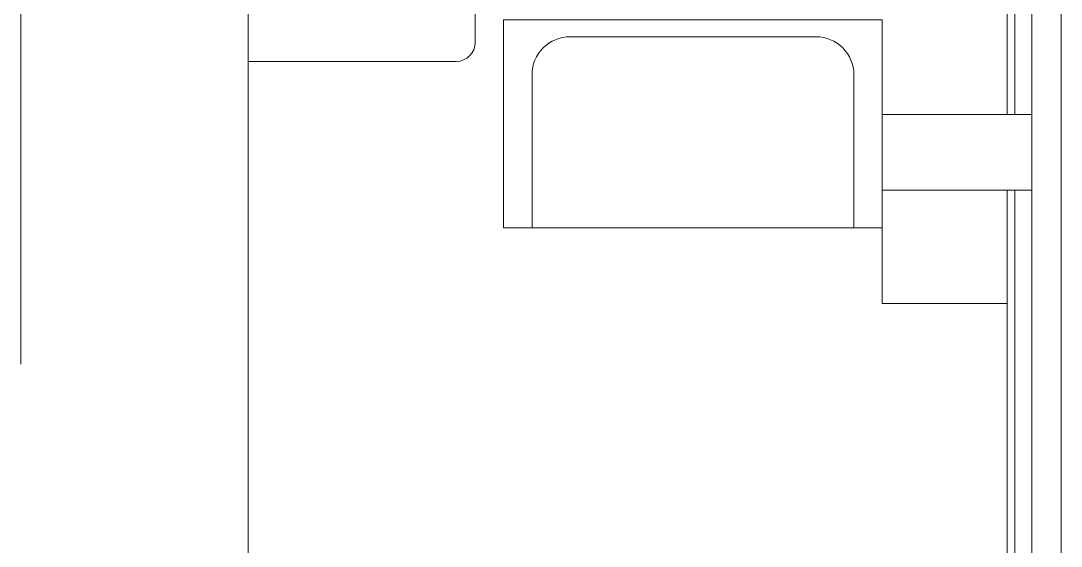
# Model space of a CAD drawing. Header units: millimetres. Extents: x -5 to 111, y -3 to 86.
# Drawn here: x 17.7125 to 17.9872, y 47.7309 to 47.8697 of the extents above; entities that cross this region are included whole.
import ezdxf

# ---------------------------------------------------------------- set-up
doc = ezdxf.new("R2010")
doc.units = ezdxf.units.MM
doc.linetypes.add('STRICHPUNKT2', pattern=[0.5, 0.25, -0.125, 0, -0.125])
doc.layers.add('A1I6----E-', color=3, linetype='Continuous', lineweight=25)

# ---------------------------------------------------------------- blocks, each defined once
blk = doc.blocks.new('Gruppe-403')
at = {"layer": 'A1I6----E-', "linetype": 'Continuous', "lineweight": 9}
for p, q in [((-32.82745, 5.3014), (-32.82745, 5.5914)), ((-32.82545, 5.3014), (-32.82545, 5.5914)), ((-32.82745, 4.2064), (-32.82745, 5.2814)), ((-32.82545, 4.2664), (-32.82545, 5.2814))]:
    blk.add_line(p, q, dxfattribs=at)
blk.add_lwpolyline([(-32.82095, 6.5539), (-32.82095, 4.2689), (-32.8132, 4.2689), (-32.8132, 6.5539)], close=True, dxfattribs=at)
blk = doc.blocks.new('Gruppe-407')
at = {"layer": 'A1I6----E-', "linetype": 'Continuous', "lineweight": 9}
for p, q in [((-32.82095, 5.3014), (-32.86045, 5.3014)), ((-32.86045, 5.2814), (-32.82095, 5.2814))]:
    blk.add_line(p, q, dxfattribs=at)
blk = doc.blocks.new('Gruppe-408')
at = {"layer": 'A1I6----E-'}
for name in ['Gruppe-403', 'Gruppe-407']:
    blk.add_blockref(name, (0, 0), dxfattribs=at)
blk = doc.blocks.new('Gruppe-421')
at = {"layer": 'A1I6----E-', "linetype": 'Continuous', "lineweight": 9}
for p, q in [((-33.02795, 5.5754), (-33.02795, 5.3154)), ((-32.96795, 5.3204), (-32.96795, 5.3314)), ((-33.02795, 5.3154), (-32.97295, 5.3154)), ((-32.95295, 5.2714), (-32.86795, 5.2714)), ((-32.86045, 5.2714), (-32.86045, 5.2514)), ((-32.86045, 5.2514), (-32.82745, 5.2514))]:
    blk.add_line(p, q, dxfattribs=at)
at = {"layer": 'A1I6----E-', "linetype": 'Continuous', "lineweight": 9, "flags": 128}
blk.add_lwpolyline([(-32.86795, 5.3119), (-32.86795, 5.2714), (-32.86045, 5.2714), (-32.86045, 5.3264), (-32.96045, 5.3264), (-32.96045, 5.2714), (-32.95295, 5.2714), (-32.95295, 5.3119, -0.414214), (-32.94295, 5.3219), (-32.87795, 5.3219, -0.414214)], format="xyb", close=True, dxfattribs=at)
at = {"layer": 'A1I6----E-', "linetype": 'Continuous', "lineweight": 9}
blk.add_arc((-32.97295, 5.3204), 0.005, 270, 0, dxfattribs=at)
blk = doc.blocks.new('Gruppe-426')
at = {"layer": 'A1I6----E-', "linetype": 'STRICHPUNKT2', "lineweight": 9}
blk.add_line((-33.08795, 6.9104), (-33.08795, 4.0869), dxfattribs=at)
at = {"layer": 'A1I6----E-', "linetype": 'Continuous', "lineweight": 9}
blk.add_line((-33.02795, 4.08759), (-33.02795, 6.9104), dxfattribs=at)

msp = doc.modelspace()

# ---------------------------------------------------------------- block references
at = {"layer": 'A1I6----E-'}
for name in ['Gruppe-426', 'Gruppe-408', 'Gruppe-421']:
    msp.add_blockref(name, (50.80045, 42.5436), dxfattribs=at)

doc.saveas('drawing.dxf')
